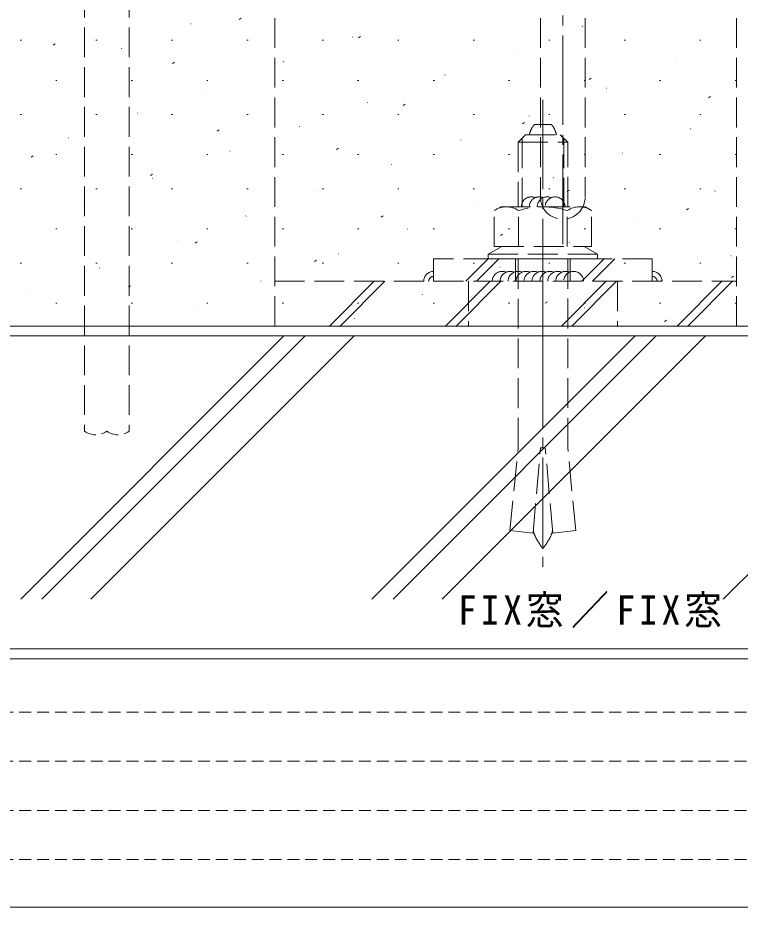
# Model space of a CAD drawing. Units: millimetres, scale not verified. Extents: x -594 to 539, y -420 to 386.
# Drawn here: x -493.7 to -348.3, y -420 to -241 of the extents above; entities that cross this region are included whole.
import ezdxf

# ---------------------------------------------------------------- set-up
doc = ezdxf.new("R2010")
doc.units = ezdxf.units.MM
doc.header["$LTSCALE"] = 2
for name, pattern in [('CHAIN2', [12, 9, -1, 1, -1]), ('DASHED1', [1.8, 1.2, -0.6]), ('DASHED3', [4, 3, -1])]:
    doc.linetypes.add(name, pattern=pattern)
for name, color, linetype, lineweight in [('0-1_USER1', 7, 'Continuous', 9), ('0-5_YSS_K', 3, 'Continuous', 9), ('0-6_YKK_13', 4, 'Continuous', 9)]:
    doc.layers.add(name, color=color, linetype=linetype, lineweight=lineweight)
doc.layers.add('0-2_YKK_ZWAK', color=7, linetype='Continuous')
doc.styles.add('ＭＳ ゴシック', font='')
doc.styles.get('ＭＳ ゴシック').set_extended_font_data('MS Gothic')

msp = doc.modelspace()

# ---------------------------------------------------------------- linework, layer by layer
at = {"layer": '0-1_USER1'}
for p, q in [((510, -368), (-590, -368)), ((456, -370), (-590, -370)), ((-590, -420), (456, -420))]:
    msp.add_line(p, q, dxfattribs=at)
at = {"layer": '0-1_USER1', "linetype": 'DASHED1'}
for p, q in [((-583.43, -380.732), (-228.87, -380.732)), ((-583.43, -390.63), (-228.87, -390.63)), ((-583.43, -400.528), (-228.87, -400.528)), ((-583.43, -410.426), (-228.87, -410.426))]:
    msp.add_line(p, q, dxfattribs=at)
at = {"layer": '0-5_YSS_K', "linetype": 'DASHED3'}
for p, q in [((-480.281, -234.903), (-480.281, -324.201)), ((-471.281, -234.902), (-471.281, -324.2))]:
    msp.add_line(p, q, dxfattribs=at)
at = {"layer": '0-5_YSS_K'}
for p, q in [((-449.159, -241.278), (-448.742, -241.002)), ((-458.887, -242.172), (-458.84, -242.156)), ((-380.079, -242.674), (-380.032, -242.658)), ((-426.341, -244.852), (-426.293, -244.835)), ((-425.145, -244.973), (-424.728, -244.697)), ((-493.218, -245.48), (-492.968, -245.48)), ((-486.618, -246.483), (-486.201, -246.207)), ((-478.018, -245.48), (-477.768, -245.48)), ((-462.818, -245.48), (-462.568, -245.48)), ((-447.618, -245.48), (-447.368, -245.48)), ((-432.418, -245.48), (-432.168, -245.48)), ((-417.218, -245.48), (-416.968, -245.48)), ((-402.018, -245.48), (-401.768, -245.48)), ((-386.818, -245.48), (-386.568, -245.48)), ((-371.618, -245.48), (-371.368, -245.48)), ((-356.418, -245.48), (-356.168, -245.48)), ((-472.838, -247.113), (-472.791, -247.096)), ((-393.794, -247.531), (-393.747, -247.515)), ((-462.605, -250.178), (-462.188, -249.902)), ((-440.292, -249.792), (-440.244, -249.775)), ((-361.248, -250.211), (-361.201, -250.194)), ((-407.745, -252.472), (-407.698, -252.455)), ((-488.439, -252.637), (-488.391, -252.62)), ((-486.093, -253.555), (-485.843, -253.555)), ((-470.893, -253.555), (-470.643, -253.555)), ((-455.693, -253.555), (-455.443, -253.555)), ((-440.493, -253.555), (-440.243, -253.555)), ((-425.293, -253.555), (-425.043, -253.555)), ((-410.093, -253.555), (-409.843, -253.555)), ((-394.893, -253.555), (-394.643, -253.555)), ((-379.693, -253.555), (-379.443, -253.555)), ((-378.661, -253.384), (-378.244, -253.108)), ((-364.493, -253.555), (-364.243, -253.555)), ((-349.293, -253.555), (-349.043, -253.555)), ((-455.892, -255.317), (-455.845, -255.3)), ((-375.199, -255.151), (-375.152, -255.135)), ((-354.648, -257.079), (-354.231, -256.803)), ((-423.346, -257.996), (-423.299, -257.979)), ((-416.121, -258.589), (-415.704, -258.313)), ((-493.218, -260.43), (-492.968, -260.43)), ((-478.018, -260.43), (-477.768, -260.43)), ((-469.608, -260.174), (-469.561, -260.157)), ((-462.818, -260.43), (-462.568, -260.43)), ((-447.618, -260.43), (-447.368, -260.43)), ((-432.418, -260.43), (-432.168, -260.43)), ((-417.218, -260.43), (-416.968, -260.43)), ((-402.018, -260.43), (-401.768, -260.43)), ((-390.8, -260.676), (-390.753, -260.659)), ((-386.818, -260.43), (-386.568, -260.43)), ((-371.618, -260.43), (-371.368, -260.43)), ((-356.418, -260.43), (-356.168, -260.43)), ((-437.062, -262.853), (-437.014, -262.836)), ((-392.108, -262.284), (-391.691, -262.008)), ((-453.581, -263.794), (-453.164, -263.518)), ((-358.254, -263.355), (-358.206, -263.339)), ((-483.559, -265.114), (-483.512, -265.097)), ((-404.515, -265.533), (-404.468, -265.516)), ((-486.093, -268.505), (-485.843, -268.505)), ((-470.893, -268.505), (-470.643, -268.505)), ((-455.693, -268.505), (-455.443, -268.505)), ((-451.013, -267.793), (-450.965, -267.777)), ((-440.493, -268.505), (-440.243, -268.505)), ((-429.567, -267.489), (-429.15, -267.213)), ((-425.293, -268.505), (-425.043, -268.505)), ((-410.093, -268.505), (-409.843, -268.505)), ((-394.893, -268.505), (-394.643, -268.505)), ((-379.693, -268.505), (-379.443, -268.505)), ((-371.969, -268.212), (-371.922, -268.195)), ((-364.493, -268.505), (-364.243, -268.505)), ((-349.293, -268.505), (-349.043, -268.505)), ((-491.04, -268.999), (-490.623, -268.723)), ((-418.466, -270.473), (-418.419, -270.456)), ((-467.027, -272.694), (-466.61, -272.418)), ((-466.613, -273.318), (-466.566, -273.301)), ((-385.92, -273.152), (-385.873, -273.136)), ((-493.218, -275.38), (-492.968, -275.38)), ((-478.018, -275.38), (-477.768, -275.38)), ((-462.818, -275.38), (-462.568, -275.38)), ((-447.618, -275.38), (-447.368, -275.38)), ((-432.418, -275.38), (-432.168, -275.38)), ((-417.218, -275.38), (-416.968, -275.38)), ((-402.018, -275.38), (-401.768, -275.38)), ((-386.818, -275.38), (-386.568, -275.38)), ((-383.083, -275.9), (-382.666, -275.624)), ((-371.618, -275.38), (-371.368, -275.38)), ((-356.418, -275.38), (-356.168, -275.38)), ((-434.067, -275.997), (-434.02, -275.981)), ((-353.374, -275.832), (-353.327, -275.815)), ((-480.329, -278.175), (-480.282, -278.158)), ((-401.521, -278.677), (-401.474, -278.66)), ((-447.783, -280.854), (-447.735, -280.838)), ((-420.543, -281.105), (-420.126, -280.829)), ((-359.07, -279.595), (-358.653, -279.319)), ((-368.975, -281.356), (-368.927, -281.34)), ((-486.093, -283.455), (-485.843, -283.455)), ((-470.893, -283.455), (-470.643, -283.455)), ((-455.693, -283.455), (-455.443, -283.455)), ((-440.493, -283.455), (-440.243, -283.455)), ((-425.293, -283.455), (-425.043, -283.455)), ((-415.236, -283.534), (-415.189, -283.517)), ((-410.093, -283.455), (-409.843, -283.455)), ((-396.53, -284.8), (-396.113, -284.524)), ((-394.893, -283.455), (-394.643, -283.455)), ((-379.693, -283.455), (-379.443, -283.455)), ((-364.493, -283.455), (-364.243, -283.455)), ((-349.293, -283.455), (-349.043, -283.455)), ((-461.734, -285.795), (-461.686, -285.778)), ((-458.003, -286.31), (-457.586, -286.034)), ((-382.69, -286.213), (-382.643, -286.197)), ((-433.99, -290.005), (-433.573, -289.729)), ((-429.187, -288.474), (-429.14, -288.458)), ((-350.144, -288.893), (-350.097, -288.876)), ((-493.218, -290.33), (-492.968, -290.33)), ((-478.018, -290.33), (-477.768, -290.33)), ((-477.334, -291.319), (-477.287, -291.302)), ((-462.818, -290.33), (-462.568, -290.33)), ((-447.618, -290.33), (-447.368, -290.33)), ((-432.418, -290.33), (-432.168, -290.33)), ((-417.218, -290.33), (-416.968, -290.33)), ((-402.018, -290.33), (-401.768, -290.33)), ((-396.641, -291.154), (-396.594, -291.137)), ((-386.818, -290.33), (-386.568, -290.33)), ((-371.618, -290.33), (-371.368, -290.33)), ((-356.418, -290.33), (-356.168, -290.33)), ((-350.046, -293.211), (-349.629, -292.935)), ((-471.449, -295.21), (-471.032, -294.934)), ((-444.788, -293.999), (-444.741, -293.982)), ((-364.095, -293.833), (-364.048, -293.817)), ((-491.05, -296.176), (-491.003, -296.159)), ((-412.242, -296.678), (-412.195, -296.662)), ((-486.093, -298.405), (-485.843, -298.405)), ((-470.893, -298.405), (-470.643, -298.405)), ((-458.503, -298.856), (-458.456, -298.839)), ((-455.693, -298.405), (-455.443, -298.405)), ((-440.493, -298.405), (-440.243, -298.405)), ((-425.293, -298.405), (-425.043, -298.405)), ((-410.093, -298.405), (-409.843, -298.405)), ((-394.893, -298.405), (-394.643, -298.405)), ((-387.506, -298.416), (-387.089, -298.14)), ((-379.693, -298.405), (-379.443, -298.405)), ((-364.493, -298.405), (-364.243, -298.405)), ((-349.293, -298.405), (-349.043, -298.405)), ((-379.696, -299.358), (-379.648, -299.341)), ((-425.957, -301.535), (-425.91, -301.518)), ((-363.492, -302.111), (-363.075, -301.835)), ((-580, -303.005), (-228, -303.005)), ((-580, -305.005), (-228, -305.005)), ((-493.126, -358), (-440.132, -305.005)), ((-488.884, -358), (-435.889, -305.005)), ((-478.984, -358), (-425.99, -305.005)), ((-422.416, -358), (-369.421, -305.005)), ((-418.173, -358), (-365.178, -305.005)), ((-408.274, -358), (-355.279, -305.005)), ((-351.705, -358), (-298.71, -305.005))]:
    msp.add_line(p, q, dxfattribs=at)
at = {"layer": '0-5_YSS_K', "linetype": 'DASHED3'}
for centre, radius, start, end in [((-390.332, -279), 2, 66.42181, 180), ((-388.732, -279), 2, 66.42181, 180), ((-387.132, -279), 2, 66.42181, 180), ((-385.532, -279), 2, 0, 180), ((-409.994, -294.005), 2, 90, 179.99998), ((-409.994, -294.005), 1, 90, 179.99998), ((-396.207, -294.005), 2, 66.42181, 180), ((-394.607, -294.005), 2, 66.42181, 180), ((-393.007, -294.005), 2, 66.42181, 180), ((-391.407, -294.005), 2, 66.42181, 180), ((-389.807, -294.005), 2, 66.42181, 180), ((-388.208, -294.005), 2, 66.42181, 180), ((-386.607, -294.005), 2, 66.42181, 180), ((-385.007, -294.005), 2, 66.42181, 180), ((-383.407, -294.005), 2, 66.42181, 180), ((-381.808, -294.005), 2, 0, 180), ((-365.994, -294.005), 2, 0, 90), ((-365.994, -294.005), 1, 0, 90)]:
    msp.add_arc(centre, radius, start, end, dxfattribs=at)
at = {"layer": '0-5_YSS_K', "linetype": 'DASHED1'}
for centre in [(-478.031, -320.893), (-473.531, -320.893)]:
    msp.add_arc(centre, 4, 235.77568, 304.23335, dxfattribs=at)
at = {"layer": '0-6_YKK_13', "linetype": 'DASHED3'}
for p, q in [((-441.993, -153.005), (-441.993, -303.005)), ((-348.993, -153.005), (-348.993, -303.005)), ((-388.492, -201.005), (-388.492, -277.005)), ((-379.492, -201.005), (-379.492, -277.005)), ((-390.257, -263.216), (-390.238, -263.181)), ((-390.238, -263.181), (-390.22, -263.147)), ((-390.22, -263.147), (-390.201, -263.114)), ((-390.201, -263.114), (-390.182, -263.082)), ((-390.182, -263.082), (-390.163, -263.05)), ((-390.163, -263.05), (-390.144, -263.019)), ((-390.144, -263.019), (-390.125, -262.989)), ((-390.125, -262.989), (-390.106, -262.959)), ((-390.106, -262.959), (-390.087, -262.93)), ((-390.087, -262.93), (-390.067, -262.902)), ((-390.067, -262.902), (-390.048, -262.874)), ((-390.048, -262.874), (-390.028, -262.846)), ((-390.028, -262.846), (-390.009, -262.82)), ((-390.009, -262.82), (-389.989, -262.793)), ((-389.989, -262.793), (-389.97, -262.767)), ((-389.97, -262.767), (-389.95, -262.742)), ((-389.95, -262.742), (-389.93, -262.717)), ((-389.93, -262.717), (-389.91, -262.692)), ((-389.91, -262.692), (-389.89, -262.667)), ((-389.89, -262.667), (-389.87, -262.643)), ((-389.87, -262.643), (-389.85, -262.619)), ((-389.85, -262.619), (-389.83, -262.595)), ((-389.83, -262.595), (-389.81, -262.572)), ((-389.81, -262.572), (-389.79, -262.548)), ((-389.79, -262.548), (-389.77, -262.525)), ((-389.77, -262.525), (-389.75, -262.502)), ((-389.75, -262.502), (-389.73, -262.479)), ((-389.73, -262.479), (-389.71, -262.455)), ((-389.71, -262.455), (-386.277, -262.455)), ((-386.257, -262.479), (-386.277, -262.455)), ((-386.237, -262.502), (-386.257, -262.479)), ((-386.217, -262.525), (-386.237, -262.502)), ((-386.197, -262.548), (-386.217, -262.525)), ((-386.177, -262.572), (-386.197, -262.548)), ((-386.157, -262.595), (-386.177, -262.572)), ((-386.137, -262.619), (-386.157, -262.595)), ((-386.117, -262.643), (-386.137, -262.619)), ((-386.097, -262.667), (-386.117, -262.643)), ((-386.077, -262.692), (-386.097, -262.667)), ((-386.057, -262.717), (-386.077, -262.692)), ((-386.037, -262.742), (-386.057, -262.717)), ((-386.018, -262.767), (-386.037, -262.742)), ((-385.998, -262.793), (-386.018, -262.767)), ((-385.978, -262.82), (-385.998, -262.793)), ((-385.959, -262.846), (-385.978, -262.82)), ((-385.939, -262.874), (-385.959, -262.846)), ((-385.92, -262.902), (-385.939, -262.874)), ((-385.901, -262.93), (-385.92, -262.902)), ((-385.881, -262.959), (-385.901, -262.93)), ((-385.862, -262.989), (-385.881, -262.959)), ((-385.843, -263.019), (-385.862, -262.989)), ((-385.824, -263.05), (-385.843, -263.019)), ((-385.805, -263.082), (-385.824, -263.05)), ((-385.786, -263.114), (-385.805, -263.082)), ((-385.767, -263.147), (-385.786, -263.114)), ((-385.749, -263.181), (-385.767, -263.147)), ((-385.73, -263.216), (-385.749, -263.181)), ((-392.994, -266.005), (-391.494, -264.505)), ((-391.494, -264.505), (-384.494, -264.505)), ((-390.74, -264.505), (-390.726, -264.46)), ((-390.726, -264.46), (-390.712, -264.414)), ((-390.712, -264.414), (-390.698, -264.369)), ((-390.698, -264.369), (-390.683, -264.323)), ((-390.683, -264.323), (-390.669, -264.278)), ((-390.669, -264.278), (-390.655, -264.234)), ((-390.655, -264.234), (-390.64, -264.189)), ((-390.64, -264.189), (-390.626, -264.145)), ((-390.626, -264.145), (-390.611, -264.102)), ((-390.611, -264.102), (-390.597, -264.058)), ((-390.597, -264.058), (-390.582, -264.015)), ((-390.582, -264.015), (-390.568, -263.972)), ((-390.568, -263.972), (-390.553, -263.93)), ((-390.553, -263.93), (-390.538, -263.888)), ((-390.538, -263.888), (-390.524, -263.847)), ((-390.524, -263.847), (-390.509, -263.806)), ((-390.509, -263.806), (-390.494, -263.765)), ((-390.494, -263.765), (-390.479, -263.725)), ((-390.479, -263.725), (-390.464, -263.686)), ((-390.464, -263.686), (-390.449, -263.647)), ((-390.449, -263.647), (-390.434, -263.608)), ((-390.434, -263.608), (-390.418, -263.57)), ((-390.418, -263.57), (-390.403, -263.533)), ((-390.403, -263.533), (-390.388, -263.496)), ((-390.388, -263.496), (-390.372, -263.46)), ((-390.372, -263.46), (-390.357, -263.424)), ((-390.357, -263.424), (-390.341, -263.389)), ((-390.341, -263.389), (-390.325, -263.355)), ((-390.325, -263.355), (-390.31, -263.322)), ((-390.31, -263.322), (-390.294, -263.289)), ((-390.294, -263.289), (-390.275, -263.252)), ((-390.275, -263.252), (-390.257, -263.216)), ((-385.712, -263.252), (-385.73, -263.216)), ((-385.694, -263.289), (-385.712, -263.252)), ((-385.678, -263.322), (-385.694, -263.289)), ((-385.662, -263.355), (-385.678, -263.322)), ((-385.646, -263.389), (-385.662, -263.355)), ((-385.631, -263.424), (-385.646, -263.389)), ((-385.615, -263.46), (-385.631, -263.424)), ((-385.6, -263.496), (-385.615, -263.46)), ((-385.584, -263.533), (-385.6, -263.496)), ((-385.569, -263.57), (-385.584, -263.533)), ((-385.554, -263.608), (-385.569, -263.57)), ((-385.538, -263.647), (-385.554, -263.608)), ((-385.523, -263.686), (-385.538, -263.647)), ((-385.508, -263.725), (-385.523, -263.686)), ((-385.493, -263.765), (-385.508, -263.725)), ((-385.479, -263.806), (-385.493, -263.765)), ((-385.464, -263.847), (-385.479, -263.806)), ((-385.449, -263.888), (-385.464, -263.847)), ((-385.434, -263.93), (-385.449, -263.888)), ((-385.42, -263.972), (-385.434, -263.93)), ((-385.405, -264.015), (-385.42, -263.972)), ((-385.39, -264.058), (-385.405, -264.015)), ((-385.376, -264.102), (-385.39, -264.058)), ((-385.361, -264.145), (-385.376, -264.102)), ((-385.347, -264.189), (-385.361, -264.145)), ((-385.333, -264.234), (-385.347, -264.189)), ((-385.318, -264.278), (-385.333, -264.234)), ((-385.304, -264.323), (-385.318, -264.278)), ((-385.29, -264.369), (-385.304, -264.323)), ((-385.275, -264.414), (-385.29, -264.369)), ((-385.261, -264.46), (-385.275, -264.414)), ((-385.247, -264.505), (-385.261, -264.46)), ((-382.994, -266.005), (-384.494, -264.505)), ((-392.994, -266.005), (-392.994, -279)), ((-392.994, -266.005), (-382.994, -266.005)), ((-392.184, -265.195), (-392.184, -279)), ((-383.804, -265.195), (-383.804, -279)), ((-382.994, -279), (-382.994, -266.005)), ((-396.494, -279), (-397.809, -279.759)), ((-396.494, -279), (-379.494, -279)), ((-379.494, -279), (-378.179, -279.759)), ((-397.809, -287), (-397.809, -279.759)), ((-392.901, -287), (-392.901, -279.759)), ((-383.086, -287), (-383.086, -279.759)), ((-378.179, -287), (-378.179, -279.759)), ((-398.994, -288.563), (-396.272, -286.991)), ((-397.809, -287), (-378.179, -287)), ((-376.994, -288.563), (-379.715, -286.991)), ((-409.994, -289.505), (-409.994, -294.005)), ((-365.994, -289.505), (-409.994, -289.505)), ((-398.994, -289.505), (-398.994, -288.563)), ((-398.994, -288.563), (-376.994, -288.563)), ((-376.994, -289.505), (-398.994, -289.505)), ((-393.494, -289.505), (-393.494, -294.005)), ((-392.994, -289.505), (-392.994, -327.493)), ((-382.994, -327.493), (-382.994, -289.505)), ((-382.494, -289.505), (-382.494, -294.005)), ((-376.994, -289.505), (-376.994, -288.563)), ((-365.994, -294.005), (-365.994, -289.505)), ((-441.993, -294.005), (-348.993, -294.005)), ((-409.994, -294.005), (-365.994, -294.005)), ((-402.994, -294.005), (-402.994, -303.005)), ((-372.994, -294.005), (-372.994, -303.005)), ((-441.993, -303.005), (-348.993, -303.005)), ((-394.63, -344.182), (-392.994, -327.493)), ((-389.975, -344.721), (-388.473, -327.493)), ((-388.473, -327.493), (-387.514, -327.493)), ((-386.012, -344.721), (-387.514, -327.493)), ((-381.357, -344.182), (-382.994, -327.493)), ((-389.975, -344.721), (-394.63, -344.182)), ((-389.927, -344.28), (-389.934, -344.255)), ((-389.921, -344.306), (-389.927, -344.28)), ((-389.914, -344.332), (-389.921, -344.306)), ((-389.907, -344.358), (-389.914, -344.332)), ((-389.899, -344.384), (-389.907, -344.358)), ((-389.892, -344.41), (-389.899, -344.384)), ((-389.885, -344.436), (-389.892, -344.41)), ((-389.877, -344.461), (-389.885, -344.436)), ((-389.87, -344.487), (-389.877, -344.461)), ((-389.862, -344.513), (-389.87, -344.487)), ((-389.854, -344.539), (-389.862, -344.513)), ((-389.846, -344.565), (-389.854, -344.539)), ((-389.838, -344.591), (-389.846, -344.565)), ((-389.83, -344.617), (-389.838, -344.591)), ((-389.822, -344.642), (-389.83, -344.617)), ((-389.813, -344.668), (-389.822, -344.642)), ((-389.805, -344.694), (-389.813, -344.668)), ((-389.796, -344.72), (-389.805, -344.694)), ((-389.787, -344.746), (-389.796, -344.72)), ((-389.778, -344.772), (-389.787, -344.746)), ((-389.769, -344.798), (-389.778, -344.772)), ((-389.76, -344.823), (-389.769, -344.798)), ((-389.75, -344.849), (-389.76, -344.823)), ((-389.741, -344.875), (-389.75, -344.849)), ((-389.731, -344.901), (-389.741, -344.875)), ((-389.722, -344.927), (-389.731, -344.901)), ((-389.712, -344.953), (-389.722, -344.927)), ((-389.702, -344.979), (-389.712, -344.953)), ((-389.691, -345.004), (-389.702, -344.979)), ((-389.681, -345.03), (-389.691, -345.004)), ((-389.643, -345.123), (-389.681, -345.03)), ((-389.603, -345.216), (-389.643, -345.123)), ((-389.561, -345.31), (-389.603, -345.216)), ((-389.517, -345.403), (-389.561, -345.31)), ((-389.472, -345.496), (-389.517, -345.403)), ((-389.425, -345.589), (-389.472, -345.496)), ((-386.562, -345.589), (-386.516, -345.496)), ((-386.516, -345.496), (-386.47, -345.403)), ((-386.47, -345.403), (-386.427, -345.31)), ((-386.427, -345.31), (-386.385, -345.216)), ((-386.385, -345.216), (-386.344, -345.123)), ((-386.344, -345.123), (-386.306, -345.03)), ((-386.306, -345.03), (-386.296, -345.004)), ((-386.296, -345.004), (-386.286, -344.979)), ((-386.286, -344.979), (-386.276, -344.953)), ((-386.276, -344.953), (-386.266, -344.927)), ((-386.266, -344.927), (-386.256, -344.901)), ((-386.256, -344.901), (-386.246, -344.875)), ((-386.246, -344.875), (-386.237, -344.849)), ((-386.237, -344.849), (-386.227, -344.823)), ((-386.227, -344.823), (-386.218, -344.798)), ((-386.218, -344.798), (-386.209, -344.772)), ((-386.209, -344.772), (-386.2, -344.746)), ((-386.2, -344.746), (-386.191, -344.72)), ((-386.191, -344.72), (-386.183, -344.694)), ((-386.183, -344.694), (-386.174, -344.668)), ((-386.174, -344.668), (-386.166, -344.642)), ((-386.166, -344.642), (-386.157, -344.617)), ((-386.157, -344.617), (-386.149, -344.591)), ((-386.149, -344.591), (-386.141, -344.565)), ((-386.141, -344.565), (-386.133, -344.539)), ((-386.133, -344.539), (-386.125, -344.513)), ((-386.125, -344.513), (-386.118, -344.487)), ((-386.118, -344.487), (-386.11, -344.461)), ((-386.11, -344.461), (-386.102, -344.436)), ((-386.102, -344.436), (-386.095, -344.41)), ((-386.095, -344.41), (-386.088, -344.384)), ((-386.088, -344.384), (-386.081, -344.358)), ((-386.081, -344.358), (-386.074, -344.332)), ((-386.074, -344.332), (-386.067, -344.306)), ((-386.067, -344.306), (-386.06, -344.28)), ((-386.06, -344.28), (-386.053, -344.255)), ((-386.012, -344.721), (-381.357, -344.182)), ((-389.377, -345.682), (-389.425, -345.589)), ((-389.327, -345.775), (-389.377, -345.682)), ((-389.276, -345.868), (-389.327, -345.775)), ((-389.223, -345.961), (-389.276, -345.868)), ((-389.169, -346.055), (-389.223, -345.961)), ((-389.114, -346.148), (-389.169, -346.055)), ((-389.058, -346.241), (-389.114, -346.148)), ((-389.001, -346.334), (-389.058, -346.241)), ((-388.943, -346.427), (-389.001, -346.334)), ((-388.884, -346.52), (-388.943, -346.427)), ((-388.824, -346.613), (-388.884, -346.52)), ((-388.763, -346.706), (-388.824, -346.613)), ((-388.702, -346.8), (-388.763, -346.706)), ((-388.64, -346.893), (-388.702, -346.8)), ((-388.577, -346.986), (-388.64, -346.893)), ((-388.513, -347.079), (-388.577, -346.986)), ((-388.45, -347.172), (-388.513, -347.079)), ((-388.385, -347.265), (-388.45, -347.172)), ((-388.321, -347.358), (-388.385, -347.265)), ((-387.667, -347.358), (-387.602, -347.265)), ((-387.602, -347.265), (-387.538, -347.172)), ((-387.538, -347.172), (-387.474, -347.079)), ((-387.474, -347.079), (-387.41, -346.986)), ((-387.41, -346.986), (-387.348, -346.893)), ((-387.348, -346.893), (-387.285, -346.8)), ((-387.285, -346.8), (-387.224, -346.706)), ((-387.224, -346.706), (-387.163, -346.613)), ((-387.163, -346.613), (-387.103, -346.52)), ((-387.103, -346.52), (-387.044, -346.427)), ((-387.044, -346.427), (-386.986, -346.334)), ((-386.986, -346.334), (-386.929, -346.241)), ((-386.929, -346.241), (-386.873, -346.148)), ((-386.873, -346.148), (-386.818, -346.055)), ((-386.818, -346.055), (-386.764, -345.961)), ((-386.764, -345.961), (-386.712, -345.868)), ((-386.712, -345.868), (-386.66, -345.775)), ((-386.66, -345.775), (-386.611, -345.682)), ((-386.611, -345.682), (-386.562, -345.589)), ((-388.255, -347.451), (-388.321, -347.358)), ((-388.19, -347.545), (-388.255, -347.451)), ((-388.125, -347.638), (-388.19, -347.545)), ((-388.059, -347.731), (-388.125, -347.638)), ((-387.994, -347.824), (-388.059, -347.731)), ((-387.994, -347.824), (-387.928, -347.731)), ((-387.928, -347.731), (-387.862, -347.638)), ((-387.862, -347.638), (-387.797, -347.545)), ((-387.797, -347.545), (-387.732, -347.451)), ((-387.732, -347.451), (-387.667, -347.358))]:
    msp.add_line(p, q, dxfattribs=at)
at = {"layer": '0-6_YKK_13', "linetype": 'CHAIN2'}
for p, q in [((-383.993, -286.505), (-383.993, -191.51)), ((-387.994, -257.455), (-387.994, -352.824)), ((-387.994, -305.913), (-387.994, -289.913))]:
    msp.add_line(p, q, dxfattribs=at)
at = {"layer": '0-6_YKK_13'}
for p, q in [((-403.487, -294.005), (-398.987, -289.505)), ((-401.364, -294.005), (-396.864, -289.505)), ((-380.152, -294.005), (-375.652, -289.505)), ((-378.029, -294.005), (-373.529, -289.505)), ((-430.947, -303.005), (-421.947, -294.005)), ((-428.824, -303.005), (-419.824, -294.005)), ((-407.612, -303.005), (-398.612, -294.005)), ((-405.489, -303.005), (-396.489, -294.005)), ((-384.278, -303.005), (-375.278, -294.005)), ((-382.155, -303.005), (-373.155, -294.005)), ((-360.943, -303.005), (-351.943, -294.005)), ((-358.82, -303.005), (-349.82, -294.005))]:
    msp.add_line(p, q, dxfattribs=at)
at = {"layer": '0-6_YKK_13', "linetype": 'DASHED3'}
for centre, radius, start, end in [((-383.992, -277.005), 4.5, 180, 0), ((-395.355, -283.345), 4.345, 55.61574, 124.38425), ((-387.994, -295.241), 16.241, 72.41203, 107.58795), ((-380.632, -283.345), 4.345, 55.61574, 124.38425)]:
    msp.add_arc(centre, radius, start, end, dxfattribs=at)

# ---------------------------------------------------------------- texts
at = {"layer": '0-2_YKK_ZWAK', "insert": (-405.089, -363.784), "char_height": 5.865, "attachment_point": 7, "style": 'ＭＳ ゴシック'}
msp.add_mtext('\\T1.2;\\W0.95;FIX窓／FIX窓', dxfattribs=at)

doc.saveas('drawing.dxf')
